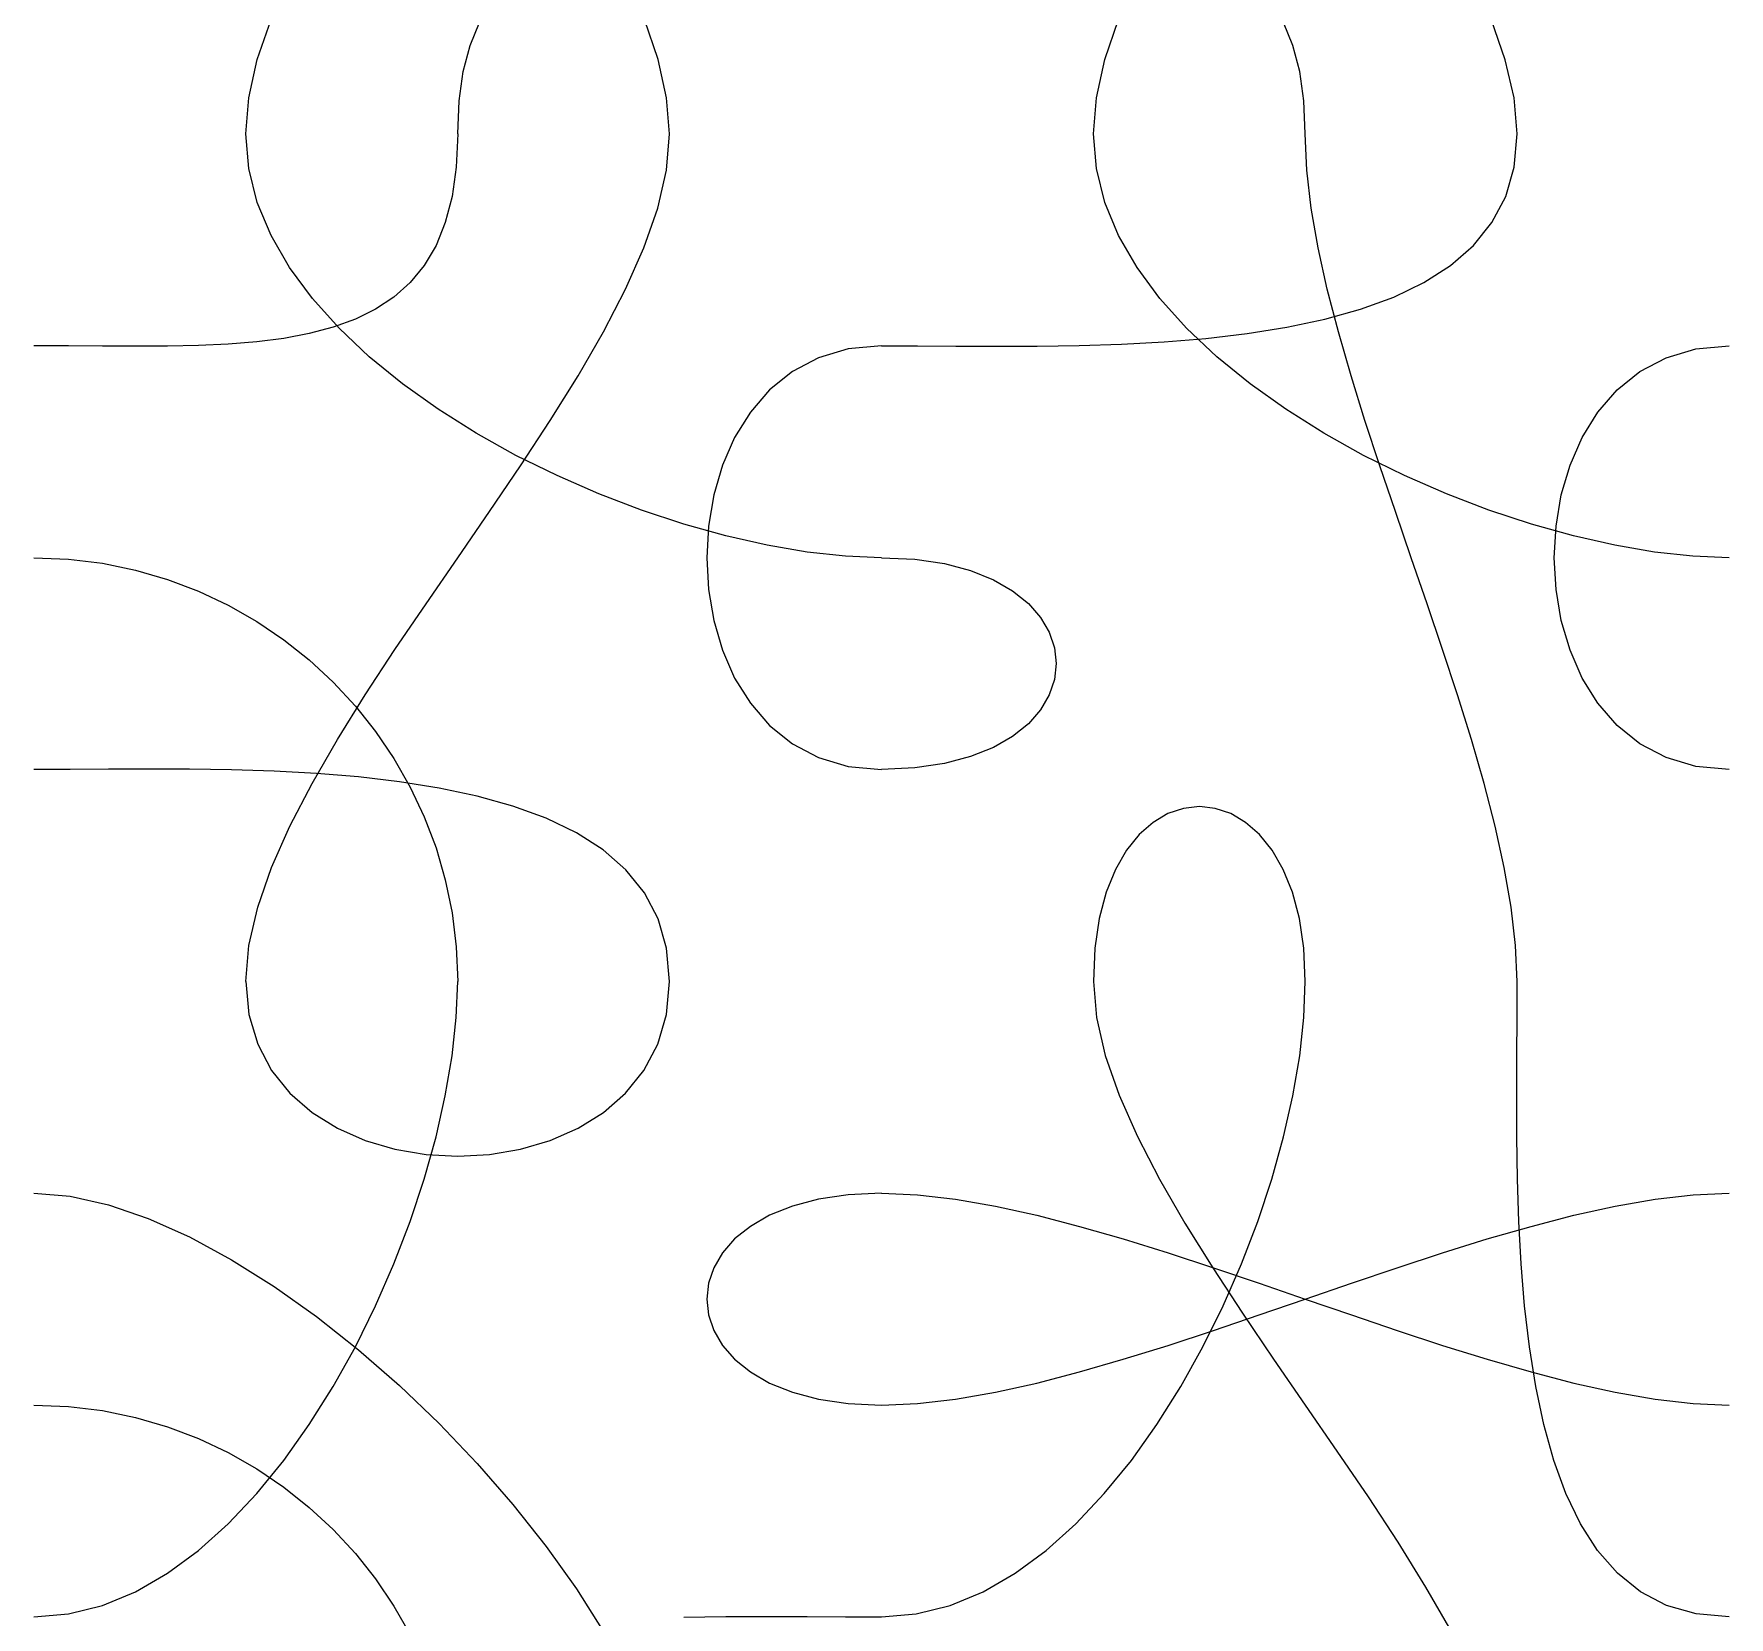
# Model space of a CAD drawing. Header units: metres. Extents: x -250 to 250, y -250 to 250.
# Drawn here: x 150 to 250, y -137.5 to -44.1 of the extents above; entities that cross this region are included whole.
import ezdxf

# ---------------------------------------------------------------- set-up
doc = ezdxf.new("R2010")
doc.units = ezdxf.units.M

msp = doc.modelspace()

# ---------------------------------------------------------------- linework, layer by layer
for p, q in [((163.17877, -45.60875, -519.61523), (163.98926, -43.251404, -519.61523)), ((175.72986, -44.770157, -519.61523), (176.28003, -43.419983, -519.61523)), ((186.82126, -45.60875, -519.61523), (186.0108, -43.251404, -519.61523)), ((213.17871, -45.60875, -519.61523), (213.9892, -43.251404, -519.61523)), ((224.27014, -44.770157, -519.61523), (223.71997, -43.419983, -519.61523)), ((236.79999, -45.62999, -519.61523), (235.98126, -43.280914, -519.61523)), ((175.32877, -46.308746, -519.61523), (175.72986, -44.770157, -519.61523)), ((224.67126, -46.308746, -519.61523), (224.27014, -44.770157, -519.61523)), ((162.67392, -47.866714, -519.61523), (163.17877, -45.60875, -519.61523)), ((187.32611, -47.866714, -519.61523), (186.82126, -45.60875, -519.61523)), ((212.67389, -47.866714, -519.61523), (213.17871, -45.60875, -519.61523)), ((237.31873, -47.874054, -519.61523), (236.79999, -45.62999, -519.61523)), ((175.08328, -48.047974, -519.61523), (175.32877, -46.308746, -519.61523)), ((224.91675, -48.047974, -519.61523), (224.67126, -46.308746, -519.61523)), ((162.5, -50, -519.61523), (162.67392, -47.866714, -519.61523)), ((187.5, -50, -519.61523), (187.32611, -47.866714, -519.61523)), ((212.5, -50, -519.61523), (212.67389, -47.866714, -519.61523)), ((237.5, -50, -519.61523), (237.31873, -47.874054, -519.61523)), ((175, -50, -519.61523), (175.08328, -48.047974, -519.61523)), ((225, -50, -519.61523), (224.91675, -48.047974, -519.61523)), ((162.67407, -52.04254, -519.61523), (162.50018, -49.999878, -519.61523)), ((175, -50, -519.61523), (174.91672, -51.952026, -519.61523)), ((187.31885, -52.12584, -519.61523), (187.50009, -49.999893, -519.61523)), ((212.67401, -52.04254, -519.61523), (212.50012, -49.999878, -519.61523)), ((225.0904, -52.12584, -519.61523), (224.99976, -49.999893, -519.61523)), ((237.32642, -51.95201, -519.61523), (237.50037, -49.999985, -519.61523)), ((174.91672, -51.952026, -519.61523), (174.67126, -53.69124, -519.61523)), ((236.82153, -53.69124, -519.61523), (237.32642, -51.95201, -519.61523)), ((163.1789, -54.041153, -519.61523), (162.67407, -52.04254, -519.61523)), ((186.80008, -54.36992, -519.61523), (187.31885, -52.12584, -519.61523)), ((213.17883, -54.041153, -519.61523), (212.67401, -52.04254, -519.61523)), ((225.3498, -54.36992, -519.61523), (225.0904, -52.12584, -519.61523)), ((174.67126, -53.69124, -519.61523), (174.27017, -55.229828, -519.61523)), ((236.01105, -55.229828, -519.61523), (236.82153, -53.69124, -519.61523)), ((163.98935, -55.989136, -519.61523), (163.1789, -54.041153, -519.61523)), ((185.98132, -56.718994, -519.61523), (186.80008, -54.36992, -519.61523)), ((213.98932, -55.989136, -519.61523), (213.17883, -54.041153, -519.61523)), ((225.75916, -56.718994, -519.61523), (225.3498, -54.36992, -519.61523)), ((165.08011, -57.87993, -519.61523), (163.98935, -55.989136, -519.61523)), ((174.27017, -55.229828, -519.61523), (173.72003, -56.579987, -519.61523)), ((215.08008, -57.87993, -519.61523), (213.98932, -55.989136, -519.61523)), ((234.92023, -56.579987, -519.61523), (236.01105, -55.229828, -519.61523)), ((173.72003, -56.579987, -519.61523), (173.02737, -57.75389, -519.61523)), ((184.90005, -59.159943, -519.61523), (185.98132, -56.718994, -519.61523)), ((226.2998, -59.159943, -519.61523), (225.75916, -56.718994, -519.61523)), ((233.5744, -57.75389, -519.61523), (234.92023, -56.579987, -519.61523)), ((166.42587, -59.70697, -519.61523), (165.08011, -57.87993, -519.61523)), ((173.02737, -57.75389, -519.61523), (172.19879, -58.763733, -519.61523)), ((216.42584, -59.70697, -519.61523), (215.08008, -57.87993, -519.61523)), ((231.9989, -58.763733, -519.61523), (233.5744, -57.75389, -519.61523)), ((172.19879, -58.763733, -519.61523), (171.24081, -59.621704, -519.61523)), ((230.21906, -59.621704, -519.61523), (231.9989, -58.763733, -519.61523)), ((168.00134, -61.4637, -519.61523), (166.42587, -59.70697, -519.61523)), ((171.24081, -59.621704, -519.61523), (170.16003, -60.33998, -519.61523)), ((183.59381, -61.67964, -519.61523), (184.90005, -59.159943, -519.61523)), ((218.00128, -61.4637, -519.61523), (216.42584, -59.70697, -519.61523)), ((226.95294, -61.67964, -519.61523), (226.2998, -59.159943, -519.61523)), ((228.26013, -60.33998, -519.61523), (230.21906, -59.621704, -519.61523)), ((168.96301, -60.930756, -519.61523), (167.65628, -61.40622, -519.61523)), ((170.16003, -60.33998, -519.61523), (168.96301, -60.930756, -519.61523)), ((223.90637, -61.406235, -519.61523), (226.14746, -60.93077, -519.61523)), ((226.14746, -60.93077, -519.61523), (228.26013, -60.33998, -519.61523)), ((166.24643, -61.778564, -519.61523), (164.74002, -62.059967, -519.61523)), ((167.65628, -61.40622, -519.61523), (166.24643, -61.778564, -519.61523)), ((169.78119, -63.143555, -519.61523), (168.00134, -61.4637, -519.61523)), ((182.10007, -64.26497, -519.61523), (183.59381, -61.67964, -519.61523)), ((219.78113, -63.143555, -519.61523), (218.00128, -61.4637, -519.61523)), ((219.14008, -62.059982, -519.61523), (221.56213, -61.77858, -519.61523)), ((221.56213, -61.77858, -519.61523), (223.90637, -61.406235, -519.61523)), ((227.69983, -64.26497, -519.61523), (226.95294, -61.67964, -519.61523)), ((152.0427, -62.50728, -519.61523), (150.00003, -62.49994, -519.61523)), ((154.04129, -62.521194, -519.61523), (152.0427, -62.50728, -519.61523)), ((155.98926, -62.52948, -519.61523), (154.04129, -62.521194, -519.61523)), ((157.88004, -62.51996, -519.61523), (155.98926, -62.52948, -519.61523)), ((159.70706, -62.480423, -519.61523), (157.88004, -62.51996, -519.61523)), ((161.46378, -62.398712, -519.61523), (159.70706, -62.480423, -519.61523)), ((163.14362, -62.26262, -519.61523), (161.46378, -62.398712, -519.61523)), ((164.74002, -62.059967, -519.61523), (163.14362, -62.26262, -519.61523)), ((198.04062, -62.681244, -519.61523), (196.2875, -63.199997, -519.61523)), ((200, -62.5, -519.61523), (198.04062, -62.681244, -519.61523)), ((200, -62.5, -519.61523), (202.1333, -62.50734, -519.61523)), ((202.1333, -62.50734, -519.61523), (204.39127, -62.52124, -519.61523)), ((204.39127, -62.52124, -519.61523), (206.74863, -62.529526, -519.61523)), ((206.74863, -62.529526, -519.61523), (209.18005, -62.51999, -519.61523)), ((209.18005, -62.51999, -519.61523), (211.66022, -62.480453, -519.61523)), ((211.66022, -62.480453, -519.61523), (214.16382, -62.398727, -519.61523)), ((214.16382, -62.398727, -519.61523), (216.66553, -62.262634, -519.61523)), ((216.66553, -62.262634, -519.61523), (219.14008, -62.059982, -519.61523)), ((246.28772, -63.19989, -519.61523), (248.04083, -62.68112, -519.61523)), ((248.04083, -62.68112, -519.61523), (250.00024, -62.499863, -519.61523)), ((171.74008, -64.739975, -519.61523), (169.78119, -63.143555, -519.61523)), ((196.2875, -63.199997, -519.61523), (194.74063, -64.01875, -519.61523)), ((221.74005, -64.739975, -519.61523), (219.78113, -63.143555, -519.61523)), ((244.74084, -64.01865, -519.61523), (246.28772, -63.19989, -519.61523)), ((173.85272, -66.24638, -519.61523), (171.74008, -64.739975, -519.61523)), ((180.4563, -66.90279, -519.61523), (182.10007, -64.26497, -519.61523)), ((194.74063, -64.01875, -519.61523), (193.40002, -65.100006, -519.61523)), ((223.85272, -66.24638, -519.61523), (221.74005, -64.739975, -519.61523)), ((228.52173, -66.90279, -519.61523), (227.69983, -64.26497, -519.61523)), ((243.4002, -65.099915, -519.61523), (244.74084, -64.01865, -519.61523)), ((193.40002, -65.100006, -519.61523), (192.26566, -66.40625, -519.61523)), ((242.26581, -66.40617, -519.61523), (243.4002, -65.099915, -519.61523)), ((176.09381, -67.656235, -519.61523), (173.85272, -66.24638, -519.61523)), ((178.70004, -69.57999, -519.61523), (180.4563, -66.90279, -519.61523)), ((192.26566, -66.40625, -519.61523), (191.33752, -67.899994, -519.61523)), ((226.09381, -67.656235, -519.61523), (223.85272, -66.24638, -519.61523)), ((229.39984, -69.57999, -519.61523), (228.52173, -66.90279, -519.61523)), ((241.33765, -67.89993, -519.61523), (242.26581, -66.40617, -519.61523)), ((178.43802, -68.96295, -519.61523), (176.09381, -67.656235, -519.61523)), ((191.33752, -67.899994, -519.61523), (190.61566, -69.54375, -519.61523)), ((228.43799, -68.96295, -519.61523), (226.09381, -67.656235, -519.61523)), ((240.61578, -69.543686, -519.61523), (241.33765, -67.89993, -519.61523)), ((180.86005, -70.15999, -519.61523), (178.43802, -68.96295, -519.61523)), ((230.85999, -70.15999, -519.61523), (228.43799, -68.96295, -519.61523)), ((176.86877, -72.28343, -519.61523), (178.70004, -69.57999, -519.61523)), ((190.61566, -69.54375, -519.61523), (190.10004, -71.29999, -519.61523)), ((230.31549, -72.28343, -519.61523), (229.39984, -69.57999, -519.61523)), ((240.10016, -71.29994, -519.61523), (240.61578, -69.543686, -519.61523)), ((183.33456, -71.24077, -519.61523), (180.86005, -70.15999, -519.61523)), ((233.33453, -71.24077, -519.61523), (230.85999, -70.15999, -519.61523)), ((185.83627, -72.198746, -519.61523), (183.33456, -71.24077, -519.61523)), ((190.10004, -71.29999, -519.61523), (189.79068, -73.13124, -519.61523)), ((235.83624, -72.198746, -519.61523), (233.33453, -71.24077, -519.61523)), ((239.79077, -73.131195, -519.61523), (240.10016, -71.29994, -519.61523)), ((175.00003, -75, -519.61523), (176.86877, -72.28343, -519.61523)), ((188.33987, -73.02734, -519.61523), (185.83627, -72.198746, -519.61523)), ((231.24988, -75, -519.61523), (230.31549, -72.28343, -519.61523)), ((238.33984, -73.02734, -519.61523), (235.83624, -72.198746, -519.61523)), ((190.82004, -73.72, -519.61523), (188.33987, -73.02734, -519.61523)), ((189.79068, -73.13124, -519.61523), (189.68756, -74.999985, -519.61523)), ((193.25143, -74.27016, -519.61523), (190.82004, -73.72, -519.61523)), ((240.82, -73.72, -519.61523), (238.33984, -73.02734, -519.61523)), ((239.68762, -74.999954, -519.61523), (239.79077, -73.131195, -519.61523)), ((243.2514, -74.27016, -519.61523), (240.82, -73.72, -519.61523)), ((150, -75, -519.61523), (152.04266, -75.08328, -519.61523)), ((173.13129, -77.71657, -519.61523), (175.00003, -75, -519.61523)), ((189.68756, -74.999985, -519.61523), (189.79068, -76.86873, -519.61523)), ((195.60876, -74.67125, -519.61523), (193.25143, -74.27016, -519.61523)), ((197.86673, -74.91672, -519.61523), (195.60876, -74.67125, -519.61523)), ((200, -75, -519.61523), (197.86673, -74.91672, -519.61523)), ((200, -75, -519.61523), (201.95938, -75.09062, -519.61523)), ((232.18427, -77.71657, -519.61523), (231.24988, -75, -519.61523)), ((239.79071, -76.86871, -519.61523), (239.68762, -74.999954, -519.61523)), ((245.60876, -74.67125, -519.61523), (243.2514, -74.27016, -519.61523)), ((247.8667, -74.91672, -519.61523), (245.60876, -74.67125, -519.61523)), ((250, -75, -519.61523), (247.8667, -74.91672, -519.61523)), ((152.04266, -75.08328, -519.61523), (154.04126, -75.32875, -519.61523)), ((154.04126, -75.32875, -519.61523), (155.98923, -75.72984, -519.61523)), ((155.98923, -75.72984, -519.61523), (157.88, -76.28, -519.61523)), ((201.95938, -75.09062, -519.61523), (203.71252, -75.34999, -519.61523)), ((203.71252, -75.34999, -519.61523), (205.2594, -75.75937, -519.61523)), ((205.2594, -75.75937, -519.61523), (206.60004, -76.29999, -519.61523)), ((157.88, -76.28, -519.61523), (159.70703, -76.97266, -519.61523)), ((159.70703, -76.97266, -519.61523), (161.46375, -77.801254, -519.61523)), ((189.79068, -76.86873, -519.61523), (190.10007, -78.69998, -519.61523)), ((206.60004, -76.29999, -519.61523), (207.73444, -76.95311, -519.61523)), ((207.73444, -76.95311, -519.61523), (208.66257, -77.69998, -519.61523)), ((240.1001, -78.69997, -519.61523), (239.79071, -76.86871, -519.61523)), ((161.46375, -77.801254, -519.61523), (163.14359, -78.75922, -519.61523)), ((171.30002, -80.42001, -519.61523), (173.13129, -77.71657, -519.61523)), ((208.66257, -77.69998, -519.61523), (209.38446, -78.52185, -519.61523)), ((233.09991, -80.42001, -519.61523), (232.18427, -77.71657, -519.61523)), ((163.14359, -78.75922, -519.61523), (164.73999, -79.84, -519.61523)), ((190.10007, -78.69998, -519.61523), (190.61569, -80.45624, -519.61523)), ((209.38446, -78.52185, -519.61523), (209.90009, -79.39998, -519.61523)), ((240.61572, -80.45622, -519.61523), (240.1001, -78.69997, -519.61523)), ((164.73999, -79.84, -519.61523), (166.2464, -81.03702, -519.61523)), ((209.90009, -79.39998, -519.61523), (210.20947, -80.3156, -519.61523)), ((169.54376, -83.0972, -519.61523), (171.30002, -80.42001, -519.61523)), ((190.61569, -80.45624, -519.61523), (191.33759, -82.09999, -519.61523)), ((210.20947, -80.3156, -519.61523), (210.31262, -81.24997, -519.61523)), ((233.97803, -83.0972, -519.61523), (233.09991, -80.42001, -519.61523)), ((241.33759, -82.099976, -519.61523), (240.61572, -80.45622, -519.61523)), ((166.2464, -81.03702, -519.61523), (167.65625, -82.343735, -519.61523)), ((210.31262, -81.24997, -519.61523), (210.2095, -82.18434, -519.61523)), ((167.65625, -82.343735, -519.61523), (168.96298, -83.75357, -519.61523)), ((191.33759, -82.09999, -519.61523), (192.26572, -83.593735, -519.61523)), ((210.2095, -82.18434, -519.61523), (209.90015, -83.09996, -519.61523)), ((242.26569, -83.593735, -519.61523), (241.33759, -82.099976, -519.61523)), ((167.9, -85.735016, -519.61523), (169.54376, -83.0972, -519.61523)), ((168.96298, -83.75357, -519.61523), (170.16003, -85.25998, -519.61523)), ((192.26572, -83.593735, -519.61523), (193.40012, -84.89998, -519.61523)), ((209.38455, -83.97809, -519.61523), (208.66269, -84.79996, -519.61523)), ((209.90015, -83.09996, -519.61523), (209.38455, -83.97809, -519.61523)), ((234.79993, -85.735016, -519.61523), (233.97803, -83.0972, -519.61523)), ((243.40002, -84.899994, -519.61523), (242.26569, -83.593735, -519.61523)), ((193.40012, -84.89998, -519.61523), (194.74075, -85.98123, -519.61523)), ((208.66269, -84.79996, -519.61523), (207.73459, -85.54683, -519.61523)), ((244.74066, -85.98125, -519.61523), (243.40002, -84.899994, -519.61523)), ((166.40625, -88.32033, -519.61523), (167.9, -85.735016, -519.61523)), ((170.16003, -85.25998, -519.61523), (171.24084, -86.856384, -519.61523)), ((194.74075, -85.98123, -519.61523), (196.28763, -86.79999, -519.61523)), ((207.73459, -85.54683, -519.61523), (206.60025, -86.19995, -519.61523)), ((235.54681, -88.32033, -519.61523), (234.79993, -85.735016, -519.61523)), ((246.28754, -86.8, -519.61523), (244.74066, -85.98125, -519.61523)), ((171.24084, -86.856384, -519.61523), (172.19882, -88.536224, -519.61523)), ((196.28763, -86.79999, -519.61523), (198.04077, -87.31874, -519.61523)), ((205.25964, -86.74057, -519.61523), (203.7128, -87.14993, -519.61523)), ((206.60025, -86.19995, -519.61523), (205.25964, -86.74057, -519.61523)), ((248.04065, -87.318756, -519.61523), (246.28754, -86.8, -519.61523)), ((152.13348, -87.49263, -519.61523), (150.00021, -87.49997, -519.61523)), ((154.39145, -87.47873, -519.61523), (152.13348, -87.49263, -519.61523)), ((156.74878, -87.47046, -519.61523), (154.39145, -87.47873, -519.61523)), ((159.18018, -87.479996, -519.61523), (156.74878, -87.47046, -519.61523)), ((161.66031, -87.51953, -519.61523), (159.18018, -87.479996, -519.61523)), ((164.16388, -87.60126, -519.61523), (161.66031, -87.51953, -519.61523)), ((166.66559, -87.73735, -519.61523), (164.16388, -87.60126, -519.61523)), ((169.1401, -87.94002, -519.61523), (166.66559, -87.73735, -519.61523)), ((171.56213, -88.22142, -519.61523), (169.1401, -87.94002, -519.61523)), ((198.04077, -87.31874, -519.61523), (200.00015, -87.5, -519.61523)), ((201.95972, -87.4093, -519.61523), (200.00037, -87.49992, -519.61523)), ((203.7128, -87.14993, -519.61523), (201.95972, -87.4093, -519.61523)), ((250, -87.5, -519.61523), (248.04065, -87.318756, -519.61523)), ((165.1, -90.84001, -519.61523), (166.40625, -88.32033, -519.61523)), ((173.90634, -88.593765, -519.61523), (171.56213, -88.22142, -519.61523)), ((172.19882, -88.536224, -519.61523), (173.02744, -90.29294, -519.61523)), ((176.14743, -89.06923, -519.61523), (173.90634, -88.593765, -519.61523)), ((236.19995, -90.84001, -519.61523), (235.54681, -88.32033, -519.61523)), ((178.26007, -89.66002, -519.61523), (176.14743, -89.06923, -519.61523)), ((180.21896, -90.378296, -519.61523), (178.26007, -89.66002, -519.61523)), ((217.81549, -89.7906, -519.61523), (216.89984, -90.099976, -519.61523)), ((218.74988, -89.687485, -519.61523), (217.81549, -89.7906, -519.61523)), ((219.68427, -89.79062, -519.61523), (218.74988, -89.687485, -519.61523)), ((220.59991, -90.09999, -519.61523), (219.68427, -89.79062, -519.61523)), ((164.01874, -93.280945, -519.61523), (165.1, -90.84001, -519.61523)), ((173.02744, -90.29294, -519.61523), (173.72012, -92.119965, -519.61523)), ((181.99881, -91.23627, -519.61523), (180.21896, -90.378296, -519.61523)), ((216.02173, -90.6156, -519.61523), (215.19983, -91.33746, -519.61523)), ((216.89984, -90.099976, -519.61523), (216.02173, -90.6156, -519.61523)), ((221.47803, -90.615616, -519.61523), (220.59991, -90.09999, -519.61523)), ((222.29993, -91.337494, -519.61523), (221.47803, -90.615616, -519.61523)), ((236.7406, -93.280945, -519.61523), (236.19995, -90.84001, -519.61523)), ((183.57428, -92.24611, -519.61523), (181.99881, -91.23627, -519.61523)), ((215.19983, -91.33746, -519.61523), (214.45294, -92.26558, -519.61523)), ((223.04681, -92.265625, -519.61523), (222.29993, -91.337494, -519.61523)), ((173.72012, -92.119965, -519.61523), (174.2703, -94.01074, -519.61523)), ((184.92004, -93.42001, -519.61523), (183.57428, -92.24611, -519.61523)), ((214.45294, -92.26558, -519.61523), (213.7998, -93.39995, -519.61523)), ((223.69995, -93.399994, -519.61523), (223.04681, -92.265625, -519.61523)), ((163.19998, -95.630005, -519.61523), (164.01874, -93.280945, -519.61523)), ((186.0108, -94.77017, -519.61523), (184.92004, -93.42001, -519.61523)), ((213.7998, -93.39995, -519.61523), (213.25916, -94.74057, -519.61523)), ((224.2406, -94.740616, -519.61523), (223.69995, -93.399994, -519.61523)), ((237.14996, -95.630005, -519.61523), (236.7406, -93.280945, -519.61523)), ((174.2703, -94.01074, -519.61523), (174.67142, -95.95871, -519.61523)), ((186.82126, -96.30876, -519.61523), (186.0108, -94.77017, -519.61523)), ((213.25916, -94.74057, -519.61523), (212.8498, -96.287445, -519.61523)), ((224.64996, -96.28749, -519.61523), (224.2406, -94.740616, -519.61523)), ((162.68124, -97.87407, -519.61523), (163.19998, -95.630005, -519.61523)), ((174.67142, -95.95871, -519.61523), (174.91693, -97.95729, -519.61523)), ((237.40936, -97.87407, -519.61523), (237.14996, -95.630005, -519.61523)), ((187.32611, -98.04797, -519.61523), (186.82126, -96.30876, -519.61523)), ((212.8498, -96.287445, -519.61523), (212.59045, -98.04056, -519.61523)), ((224.90936, -98.04062, -519.61523), (224.64996, -96.28749, -519.61523)), ((162.5, -100, -519.61523), (162.68124, -97.87407, -519.61523)), ((174.91693, -97.95729, -519.61523), (175.00024, -99.99994, -519.61523)), ((237.5, -100, -519.61523), (237.40936, -97.87407, -519.61523)), ((187.5, -100, -519.61523), (187.32611, -98.04797, -519.61523)), ((212.59045, -98.04056, -519.61523), (212.49982, -99.99992, -519.61523)), ((225, -100, -519.61523), (224.90936, -98.04062, -519.61523)), ((162.5, -100, -519.61523), (162.68124, -101.95938, -519.61523)), ((174.91693, -102.133255, -519.61523), (175.00024, -99.99997, -519.61523)), ((187.31885, -101.95935, -519.61523), (187.50009, -99.99997, -519.61523)), ((212.5, -100, -519.61523), (212.68127, -102.12593, -519.61523)), ((224.91699, -102.133255, -519.61523), (225.0003, -99.99997, -519.61523)), ((237.49298, -102.133255, -519.61523), (237.50037, -99.99997, -519.61523)), ((162.68124, -101.95938, -519.61523), (163.19998, -103.71251, -519.61523)), ((186.80008, -103.71248, -519.61523), (187.31885, -101.95935, -519.61523)), ((174.67142, -104.391235, -519.61523), (174.91693, -102.133255, -519.61523)), ((212.68127, -102.12593, -519.61523), (213.20001, -104.369995, -519.61523)), ((224.67151, -104.391235, -519.61523), (224.91699, -102.133255, -519.61523)), ((237.47906, -104.391235, -519.61523), (237.49298, -102.133255, -519.61523)), ((163.19998, -103.71251, -519.61523), (164.01874, -105.259384, -519.61523)), ((185.98132, -105.25935, -519.61523), (186.80008, -103.71248, -519.61523)), ((174.2703, -106.74858, -519.61523), (174.67142, -104.391235, -519.61523)), ((213.20001, -104.369995, -519.61523), (214.01874, -106.719055, -519.61523)), ((224.27039, -106.74858, -519.61523), (224.67151, -104.391235, -519.61523)), ((237.47076, -106.74858, -519.61523), (237.47906, -104.391235, -519.61523)), ((164.01874, -105.259384, -519.61523), (165.1, -106.600006, -519.61523)), ((184.90005, -106.599976, -519.61523), (185.98132, -105.25935, -519.61523)), ((165.1, -106.600006, -519.61523), (166.40625, -107.734375, -519.61523)), ((173.72012, -109.17999, -519.61523), (174.2703, -106.74858, -519.61523)), ((183.59381, -107.73436, -519.61523), (184.90005, -106.599976, -519.61523)), ((214.01874, -106.719055, -519.61523), (215.09998, -109.15999, -519.61523)), ((223.72021, -109.17999, -519.61523), (224.27039, -106.74858, -519.61523)), ((237.48029, -109.17999, -519.61523), (237.47076, -106.74858, -519.61523)), ((166.40625, -107.734375, -519.61523), (167.9, -108.662506, -519.61523)), ((182.10007, -108.66249, -519.61523), (183.59381, -107.73436, -519.61523)), ((167.9, -108.662506, -519.61523), (169.54376, -109.384384, -519.61523)), ((180.4563, -109.38437, -519.61523), (182.10007, -108.66249, -519.61523)), ((169.54376, -109.384384, -519.61523), (171.30002, -109.90001, -519.61523)), ((171.30002, -109.90001, -519.61523), (173.13129, -110.20938, -519.61523)), ((173.02744, -111.66016, -519.61523), (173.72012, -109.17999, -519.61523)), ((176.86877, -110.209366, -519.61523), (178.70004, -109.899994, -519.61523)), ((178.70004, -109.899994, -519.61523), (180.4563, -109.38437, -519.61523)), ((215.09998, -109.15999, -519.61523), (216.40625, -111.67967, -519.61523)), ((223.02753, -111.66016, -519.61523), (223.72021, -109.17999, -519.61523)), ((237.51978, -111.66016, -519.61523), (237.48029, -109.17999, -519.61523)), ((173.13129, -110.20938, -519.61523), (175.00003, -110.3125, -519.61523)), ((175.00003, -110.3125, -519.61523), (176.86877, -110.209366, -519.61523)), ((172.19882, -114.16376, -519.61523), (173.02744, -111.66016, -519.61523)), ((216.40625, -111.67967, -519.61523), (217.90002, -114.264984, -519.61523)), ((222.19891, -114.16376, -519.61523), (223.02753, -111.66016, -519.61523)), ((237.6015, -114.16376, -519.61523), (237.51978, -111.66016, -519.61523)), ((150, -112.5, -519.61523), (152.13327, -112.673904, -519.61523)), ((152.13327, -112.673904, -519.61523), (154.39124, -113.17874, -519.61523)), ((196.2875, -112.84999, -519.61523), (194.74063, -113.25937, -519.61523)), ((198.04062, -112.59062, -519.61523), (196.2875, -112.84999, -519.61523)), ((200, -112.5, -519.61523), (198.04062, -112.59062, -519.61523)), ((200, -112.5, -519.61523), (202.12595, -112.59062, -519.61523)), ((202.12595, -112.59062, -519.61523), (204.37003, -112.84999, -519.61523)), ((204.37003, -112.84999, -519.61523), (206.71909, -113.25937, -519.61523)), ((243.281, -113.25937, -519.61523), (245.63007, -112.84999, -519.61523)), ((245.63007, -112.84999, -519.61523), (247.87415, -112.59061, -519.61523)), ((247.87415, -112.59061, -519.61523), (250.00012, -112.49997, -519.61523)), ((154.39124, -113.17874, -519.61523), (156.7486, -113.98921, -519.61523)), ((156.7486, -113.98921, -519.61523), (159.18, -115.07999, -519.61523)), ((193.40002, -113.79999, -519.61523), (192.26566, -114.45311, -519.61523)), ((194.74063, -113.25937, -519.61523), (193.40002, -113.79999, -519.61523)), ((206.71909, -113.25937, -519.61523), (209.16003, -113.79999, -519.61523)), ((209.16003, -113.79999, -519.61523), (211.67972, -114.45311, -519.61523)), ((238.32031, -114.453125, -519.61523), (240.84003, -113.8, -519.61523)), ((240.84003, -113.8, -519.61523), (243.281, -113.25937, -519.61523)), ((171.24084, -116.66548, -519.61523), (172.19882, -114.16376, -519.61523)), ((192.26566, -114.45311, -519.61523), (191.33752, -115.19998, -519.61523)), ((211.67972, -114.45311, -519.61523), (214.26501, -115.19998, -519.61523)), ((217.90002, -114.264984, -519.61523), (219.54376, -116.9028, -519.61523)), ((221.2409, -116.66548, -519.61523), (222.19891, -114.16376, -519.61523)), ((235.73499, -115.2, -519.61523), (238.32031, -114.453125, -519.61523)), ((237.73755, -116.66548, -519.61523), (237.6015, -114.16376, -519.61523)), ((159.18, -115.07999, -519.61523), (161.66016, -116.425766, -519.61523)), ((191.33752, -115.19998, -519.61523), (190.61566, -116.02185, -519.61523)), ((214.26501, -115.19998, -519.61523), (216.90283, -116.02185, -519.61523)), ((233.09717, -116.02188, -519.61523), (235.73499, -115.2, -519.61523)), ((161.66016, -116.425766, -519.61523), (164.16376, -118.001236, -519.61523)), ((170.16003, -119.140015, -519.61523), (171.24084, -116.66548, -519.61523)), ((190.10004, -116.89998, -519.61523), (189.79068, -117.8156, -519.61523)), ((190.61566, -116.02185, -519.61523), (190.10004, -116.89998, -519.61523)), ((216.90283, -116.02185, -519.61523), (219.58002, -116.89998, -519.61523)), ((219.54376, -116.9028, -519.61523), (221.30005, -119.57999, -519.61523)), ((219.58002, -116.89998, -519.61523), (222.28345, -117.8156, -519.61523)), ((220.1601, -119.140015, -519.61523), (221.2409, -116.66548, -519.61523)), ((227.71655, -117.81564, -519.61523), (230.41998, -116.90001, -519.61523)), ((230.41998, -116.90001, -519.61523), (233.09717, -116.02188, -519.61523)), ((237.94019, -119.140015, -519.61523), (237.73755, -116.66548, -519.61523)), ((189.79068, -117.8156, -519.61523), (189.68756, -118.74997, -519.61523)), ((222.28345, -117.8156, -519.61523), (225, -118.74997, -519.61523)), ((225, -118.750015, -519.61523), (227.71655, -117.81564, -519.61523)), ((164.16376, -118.001236, -519.61523), (166.6655, -119.78108, -519.61523)), ((189.68756, -118.74997, -519.61523), (189.79068, -119.68434, -519.61523)), ((222.28345, -119.68439, -519.61523), (225, -118.750015, -519.61523)), ((225, -118.74997, -519.61523), (227.71655, -119.68434, -519.61523)), ((166.6655, -119.78108, -519.61523), (169.14005, -121.73999, -519.61523)), ((168.96298, -121.56204, -519.61523), (170.16003, -119.140015, -519.61523)), ((189.79068, -119.68434, -519.61523), (190.10007, -120.59996, -519.61523)), ((218.96307, -121.56204, -519.61523), (220.1601, -119.140015, -519.61523)), ((219.58002, -120.60002, -519.61523), (222.28345, -119.68439, -519.61523)), ((221.30005, -119.57999, -519.61523), (223.13129, -122.28342, -519.61523)), ((227.71655, -119.68434, -519.61523), (230.41998, -120.59996, -519.61523)), ((238.22156, -121.56204, -519.61523), (237.94019, -119.140015, -519.61523)), ((190.10007, -120.59996, -519.61523), (190.61569, -121.47809, -519.61523)), ((216.90283, -121.47815, -519.61523), (219.58002, -120.60002, -519.61523)), ((230.41998, -120.59996, -519.61523), (233.09717, -121.47809, -519.61523)), ((167.65625, -123.906265, -519.61523), (168.96298, -121.56204, -519.61523)), ((169.14005, -121.73999, -519.61523), (171.56207, -123.852646, -519.61523)), ((190.61569, -121.47809, -519.61523), (191.33759, -122.29996, -519.61523)), ((214.26501, -122.30002, -519.61523), (216.90283, -121.47815, -519.61523)), ((217.65631, -123.906265, -519.61523), (218.96307, -121.56204, -519.61523)), ((233.09717, -121.47809, -519.61523), (235.73499, -122.29996, -519.61523)), ((238.59387, -123.906265, -519.61523), (238.22156, -121.56204, -519.61523)), ((191.33759, -122.29996, -519.61523), (192.26572, -123.04683, -519.61523)), ((211.67972, -123.04689, -519.61523), (214.26501, -122.30002, -519.61523)), ((223.13129, -122.28342, -519.61523), (225.00006, -124.99997, -519.61523)), ((235.73499, -122.29996, -519.61523), (238.32031, -123.04683, -519.61523)), ((166.2464, -126.147354, -519.61523), (167.65625, -123.906265, -519.61523)), ((171.56207, -123.852646, -519.61523), (173.90631, -126.093735, -519.61523)), ((192.26572, -123.04683, -519.61523), (193.40012, -123.69995, -519.61523)), ((193.40012, -123.69995, -519.61523), (194.74075, -124.24057, -519.61523)), ((206.71909, -124.24063, -519.61523), (209.16003, -123.70001, -519.61523)), ((209.16003, -123.70001, -519.61523), (211.67972, -123.04689, -519.61523)), ((216.24646, -126.147354, -519.61523), (217.65631, -123.906265, -519.61523)), ((238.32031, -123.04683, -519.61523), (240.84003, -123.69995, -519.61523)), ((239.06934, -126.147354, -519.61523), (238.59387, -123.906265, -519.61523)), ((240.84003, -123.69995, -519.61523), (243.281, -124.24057, -519.61523)), ((150, -125, -519.61523), (152.04266, -125.08328, -519.61523)), ((194.74075, -124.24057, -519.61523), (196.28763, -124.64995, -519.61523)), ((196.28763, -124.64995, -519.61523), (198.04077, -124.90932, -519.61523)), ((198.04077, -124.90932, -519.61523), (200.00015, -124.99994, -519.61523)), ((200, -125, -519.61523), (202.12595, -124.90938, -519.61523)), ((202.12595, -124.90938, -519.61523), (204.37003, -124.65001, -519.61523)), ((204.37003, -124.65001, -519.61523), (206.71909, -124.24063, -519.61523)), ((225.00006, -124.99997, -519.61523), (226.86884, -127.71652, -519.61523)), ((243.281, -124.24057, -519.61523), (245.63007, -124.64995, -519.61523)), ((245.63007, -124.64995, -519.61523), (247.87415, -124.90932, -519.61523)), ((247.87415, -124.90932, -519.61523), (250.00012, -124.99994, -519.61523)), ((152.04266, -125.08328, -519.61523), (154.04126, -125.32875, -519.61523)), ((154.04126, -125.32875, -519.61523), (155.98923, -125.72984, -519.61523)), ((155.98923, -125.72984, -519.61523), (157.88, -126.28, -519.61523)), ((157.88, -126.28, -519.61523), (159.70703, -126.97266, -519.61523)), ((159.70703, -126.97266, -519.61523), (161.46375, -127.801254, -519.61523)), ((164.73999, -128.26001, -519.61523), (166.2464, -126.147354, -519.61523)), ((173.90631, -126.093735, -519.61523), (176.14743, -128.43794, -519.61523)), ((214.74005, -128.26001, -519.61523), (216.24646, -126.147354, -519.61523)), ((239.6601, -128.26001, -519.61523), (239.06934, -126.147354, -519.61523)), ((161.46375, -127.801254, -519.61523), (163.14359, -128.75922, -519.61523)), ((226.86884, -127.71652, -519.61523), (228.70007, -130.41995, -519.61523)), ((163.14359, -130.21892, -519.61523), (164.73999, -128.26001, -519.61523)), ((163.14359, -128.75922, -519.61523), (164.73999, -129.84, -519.61523)), ((176.14743, -128.43794, -519.61523), (178.2601, -130.85997, -519.61523)), ((213.14362, -130.21892, -519.61523), (214.74005, -128.26001, -519.61523)), ((240.37836, -130.21892, -519.61523), (239.6601, -128.26001, -519.61523)), ((164.73999, -129.84, -519.61523), (166.2464, -131.03703, -519.61523)), ((161.46375, -131.99876, -519.61523), (163.14359, -130.21892, -519.61523)), ((178.2601, -130.85997, -519.61523), (180.21902, -133.3345, -519.61523)), ((211.46378, -131.99876, -519.61523), (213.14362, -130.21892, -519.61523)), ((228.70007, -130.41995, -519.61523), (230.45636, -133.09714, -519.61523)), ((241.23633, -131.99876, -519.61523), (240.37836, -130.21892, -519.61523)), ((159.70703, -133.57423, -519.61523), (161.46375, -131.99876, -519.61523)), ((166.2464, -131.03703, -519.61523), (167.65625, -132.34375, -519.61523)), ((209.70703, -133.57423, -519.61523), (211.46378, -131.99876, -519.61523)), ((242.24615, -133.57423, -519.61523), (241.23633, -131.99876, -519.61523)), ((167.65625, -132.34375, -519.61523), (168.96298, -133.75359, -519.61523)), ((157.88, -134.92001, -519.61523), (159.70703, -133.57423, -519.61523)), ((168.96298, -133.75359, -519.61523), (170.16003, -135.26, -519.61523)), ((180.21902, -133.3345, -519.61523), (181.99887, -135.83621, -519.61523)), ((207.88, -134.92001, -519.61523), (209.70703, -133.57423, -519.61523)), ((230.45636, -133.09714, -519.61523), (232.10016, -135.73494, -519.61523)), ((243.42004, -134.92001, -519.61523), (242.24615, -133.57423, -519.61523)), ((155.98923, -136.01079, -519.61523), (157.88, -134.92001, -519.61523)), ((205.98923, -136.01079, -519.61523), (207.88, -134.92001, -519.61523)), ((244.7702, -136.01079, -519.61523), (243.42004, -134.92001, -519.61523)), ((170.16003, -135.26, -519.61523), (171.24084, -136.8564, -519.61523)), ((181.99887, -135.83621, -519.61523), (183.57434, -138.3398, -519.61523)), ((232.10016, -135.73494, -519.61523), (233.59393, -138.32025, -519.61523)), ((152.04266, -137.3261, -519.61523), (154.04126, -136.82126, -519.61523)), ((154.04126, -136.82126, -519.61523), (155.98923, -136.01079, -519.61523)), ((171.24084, -136.8564, -519.61523), (172.19882, -138.53624, -519.61523)), ((202.04266, -137.3261, -519.61523), (204.04126, -136.82126, -519.61523)), ((204.04126, -136.82126, -519.61523), (205.98923, -136.01079, -519.61523)), ((246.30878, -136.82126, -519.61523), (244.7702, -136.01079, -519.61523)), ((248.04797, -137.3261, -519.61523), (246.30878, -136.82126, -519.61523)), ((150, -137.5, -519.61523), (152.04266, -137.3261, -519.61523)), ((188.34, -137.51956, -519.61523), (190.82016, -137.48003, -519.61523)), ((190.82016, -137.48003, -519.61523), (193.25159, -137.47049, -519.61523)), ((193.25159, -137.47049, -519.61523), (195.60895, -137.47878, -519.61523)), ((195.60895, -137.47878, -519.61523), (197.86694, -137.49268, -519.61523)), ((197.86694, -137.49268, -519.61523), (200.00024, -137.50002, -519.61523)), ((200, -137.5, -519.61523), (202.04266, -137.3261, -519.61523)), ((250, -137.5, -519.61523), (248.04797, -137.3261, -519.61523))]:
    msp.add_line(p, q)

doc.saveas('drawing.dxf')
